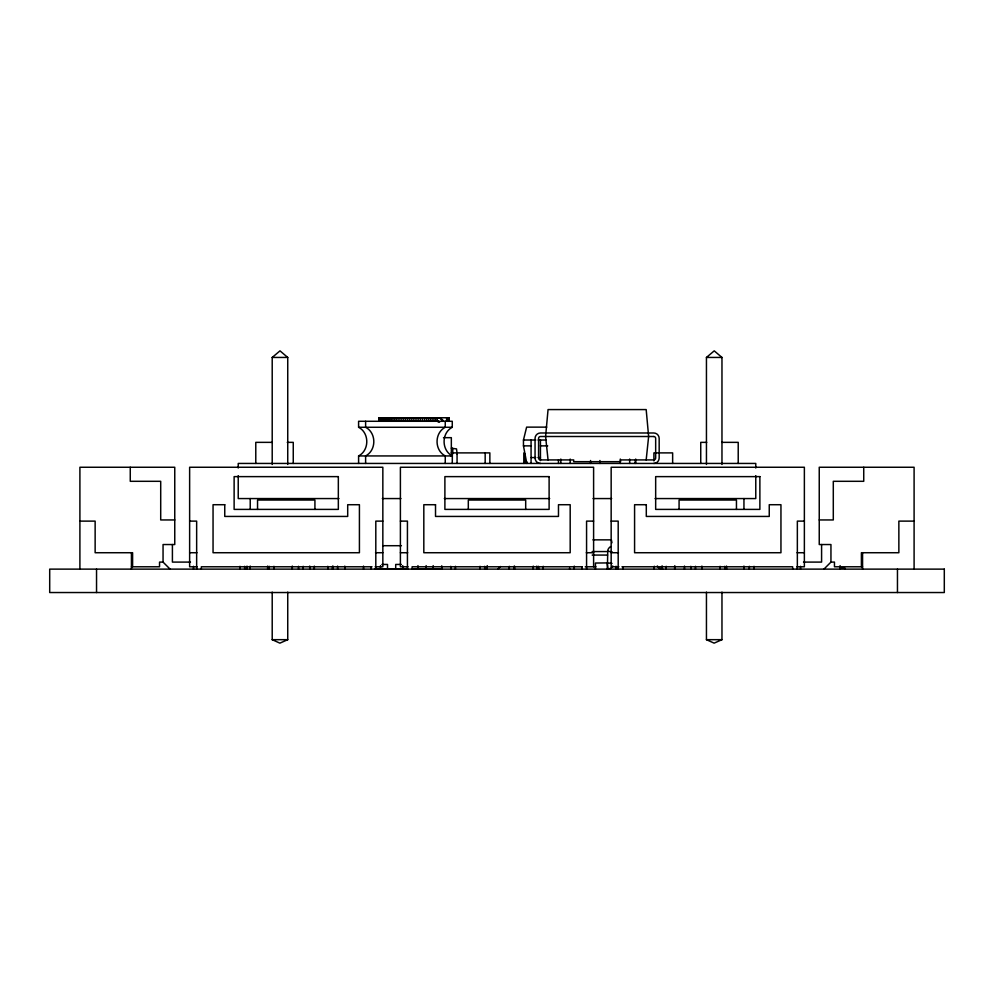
<?xml version="1.0" encoding="UTF-8"?>
<svg xmlns="http://www.w3.org/2000/svg" width="994" height="994" viewBox="0 0 994 994"><rect width="100%" height="100%" fill="white"/><g stroke="black" fill="none" stroke-linecap="round" stroke-linejoin="round"><path stroke-width="1.49" d="M452.494 453.947L452.506 448.219L452.506 454.072M612.031 563.387L607.508 562.915L607.756 550.39A6.324 6.324 0 0 1 610.701 546.551M646.175 459.924L648.635 436.503L646.175 409.578L548.054 409.578L545.594 436.503L548.054 459.924M662.016 569.015L662.414 566.021M653.903 569.127L654.3 566.232M634.88 463.44L635.713 459.042M526.808 463.44L523.465 445.871L523.465 440.019L526.621 427.134L546.762 427.134M607.508 562.915L595.443 563.039L595.443 569.127M497.783 569.127L500.417 566.493M823.927 569.127L830.947 562.095L830.947 544.538L819.242 544.538L819.242 467.255L914.095 467.255L914.095 569.127M272.207 464.447L272.207 357.442L279.997 350.857L287.738 357.442L287.738 464.447M706.448 464.447L706.448 357.442L714.226 350.857L721.967 357.442L721.967 464.447M358.598 455.935C369.507 450.282 369.507 432.924 358.598 427.271L358.598 421.282L452.27 421.282L452.27 427.271C441.361 432.924 441.361 450.282 452.27 455.935L358.598 455.935L358.598 463.44M287.738 592.126L287.738 639.676L279.886 643.143L272.207 639.676L272.207 592.126M721.967 592.126L721.967 639.676L714.114 643.143L706.448 639.676L706.448 592.126M272.207 357.442L287.738 357.442M706.448 357.442L721.967 357.442M448.99 417.766L378.739 417.766L378.789 421.282M358.598 427.271L452.27 427.271M443.498 437.671L451.338 437.671L451.338 456.408M523.465 440.019L535.754 440.019M538.102 440.019L546.265 440.019M272.269 442.355L255.781 442.355L255.781 463.44M287.266 442.355L293.255 442.355L293.255 463.44M706.734 442.355L700.745 442.355L700.745 463.44M721.731 442.355L738.219 442.355L738.219 463.44M523.465 445.871L531.069 445.871M540.438 445.871L547.719 445.871M451.338 448.219L456.507 448.903L457.19 454.072M531.069 457.575L535.754 457.575M538.102 457.575L540.438 457.575M527.329 462.26L524.981 462.26L524.981 454.072M338.942 498.566L238.225 498.566L238.225 475.654M382.33 498.566L400.93 498.566M444.318 498.566L549.682 498.566M593.07 498.566L611.67 498.566M655.058 498.566L755.775 498.566L755.775 475.654M174.758 519.949L160.705 519.949L160.705 481.307L130.264 481.307L130.264 467.255M819.242 519.949L833.295 519.949L833.295 481.307L863.736 481.307L863.736 467.255M79.905 521.117L95.138 521.117L95.138 552.726L132.6 552.726L132.6 566.779M189.63 521.117L196.65 521.117L196.65 569.127M382.839 521.117L375.807 521.117L375.807 569.127M400.396 521.117L407.428 521.117L407.428 569.127M593.604 521.117L586.572 521.117L586.572 569.127M611.161 521.117L618.193 521.117L618.193 569.127M804.37 521.117L797.35 521.117L797.35 569.127M914.095 521.117L898.862 521.117L898.862 552.726L861.4 552.726L861.4 566.779M592.921 539.854L611.372 539.854L611.956 542.774M382.802 545.706L401.414 545.706M592.175 551.558L607.558 551.558M189.63 552.726L196.949 552.726M375.521 552.726L382.839 552.726M400.396 552.726L407.714 552.726M586.286 552.726L593.604 552.726M611.161 552.726L618.479 552.726M797.051 552.726L804.37 552.726M592.175 555.074L607.558 555.074M170.073 569.127L163.053 562.095L159.537 562.095L159.537 566.779L131.432 566.779M190.475 562.095L172.409 562.095L172.409 544.538M803.525 562.095L821.591 562.095L821.591 544.538M830.947 562.095L834.463 562.095L834.463 566.779L862.568 566.779M381.895 564.443L387.511 564.443L387.511 569.127M401.34 564.443L395.711 564.443L395.711 569.127M197.359 566.779L189.63 566.779L189.63 467.255L382.839 467.255L382.839 566.779L375.111 566.779M372.017 566.779L201.335 566.779L201.335 569.127M408.124 566.779L400.396 566.779L400.396 467.255L593.604 467.255L593.604 566.779M582.173 566.779L412.112 566.779L412.112 569.127M585.242 566.779L596.002 566.779M618.889 566.779L611.161 566.779L611.161 467.255L804.37 467.255L804.37 566.779L796.641 566.779M621.983 566.779L792.665 566.779L792.665 569.127M841.259 567.947L844.776 567.947L844.776 569.127M375.049 568.891L407.615 568.891M412.262 568.891L441.734 568.891L441.734 565.797M272.207 639.676L287.738 639.676M706.448 639.676L721.967 639.676M439.621 422.052L437.273 421.282L437.273 417.766C441.125 417.107 446.53 424.537 440.777 418.636M607.645 551.235L612.13 551.832M662.812 569.127L661.172 568.903A6.324 6.324 0 0 1 657.332 565.959M438.304 421.431L437.273 421.282L439.037 421.692M437.273 417.766L439.659 418.163M451.338 452.692L452.394 453.575M441.845 419.356L443.498 421.282M616.044 566.232L616.442 569.127M608.092 569.015L607.297 563.039L607.297 569.127L608.937 568.903A6.324 6.324 0 0 0 612.776 565.959M897.458 569.127L897.458 592.536M862.568 552.726L862.568 569.127M840.092 565.611L840.092 569.127M800.505 566.307L800.505 569.127M755.775 468.012L755.775 463.44L238.225 463.44L238.225 468.012M754.024 566.307L754.024 569.127M749.339 566.307L749.339 569.127M743.947 498.566L743.947 509.301M743.947 566.058L743.947 569.127M736.455 509.4L736.455 500.032L679.076 500.032L679.076 509.4M726.527 566.058L726.527 569.127M724.75 566.307L724.75 569.127M720.066 566.307L720.066 569.127M701.888 566.058L701.888 569.127M695.477 566.307L695.477 569.127M690.793 566.307L690.793 569.127M684.468 566.058L684.468 569.127M674.988 566.108L674.988 569.127M674.665 566.083L674.665 569.127M672.64 463.44L672.64 452.891L653.903 452.891L653.903 460.893M666.204 566.307L666.204 569.127M661.519 566.307L661.519 569.127M635.762 459.924L635.762 463.44M629.662 459.042L629.662 463.44M622.878 566.779L622.878 569.127M620.306 459.042L620.306 463.44M599.929 460.508L599.929 463.44M590.56 460.508L590.56 463.44M581.888 566.779L581.888 569.127M574.284 566.108L574.284 569.127M570.183 459.042L570.183 463.44M569.599 567.947L569.599 569.127M560.815 459.042L560.815 463.44M558.479 459.924L558.479 463.44M543.258 566.307L543.258 569.127M540.438 440.019L540.438 460.595M538.574 566.307L538.574 569.127M536.81 566.108L536.81 569.127M533.281 566.108L533.281 569.127M531.069 440.019L531.069 463.44M525.689 509.4L525.689 500.032L468.311 500.032L468.311 509.4M523.813 452.891L523.813 463.44M514.544 566.108L514.544 569.127M513.973 566.307L513.973 569.127M509.301 566.307L509.301 569.127M489.856 463.44L489.856 452.891L452.382 452.891L452.27 463.44M487.246 565.611L487.246 569.127M485.171 452.891L485.171 463.44M484.699 566.307L484.699 569.127M480.027 566.307L480.027 569.127M457.066 452.891L457.066 463.44M455.426 566.307L455.426 569.127M450.742 566.307L450.742 569.127M448.928 417.766L448.99 421.282M448.729 417.766L448.729 421.282M448.393 417.766L448.393 421.282M447.934 417.766L447.934 421.282M447.35 417.766L447.35 421.282M446.641 417.766L446.641 421.282M445.25 421.282L445.25 427.271C434.328 432.924 434.328 450.282 445.25 455.935L445.25 463.44M435.633 417.766L435.633 421.282M433.918 417.766L433.918 421.282M433.185 565.611L433.185 569.127M432.129 417.766L432.129 421.282M430.278 417.766L430.278 421.282M428.364 417.766L428.364 421.282M426.389 417.766L426.389 421.282M426.153 565.611L426.153 569.127M424.376 417.766L424.376 421.282M422.313 417.766L422.313 421.282M420.226 417.766L420.226 421.282M418.126 417.766L418.126 421.282M417.965 565.611L417.965 569.127M416.001 417.766L416.001 421.282M413.864 417.766L413.864 421.282M411.827 417.766L411.827 421.282M409.789 417.766L409.789 421.282M407.764 417.766L407.764 421.282M405.763 417.766L405.763 421.282M403.788 417.766L403.788 421.282M402.744 565.611L402.744 569.127M401.849 417.766L401.849 421.282M399.948 417.766L399.948 421.282M398.097 417.766L398.097 421.282M396.295 417.766L396.295 421.282M394.556 417.766L394.556 421.282M392.891 417.766L392.891 421.282M391.288 417.766L391.288 421.282M389.76 417.766L389.76 421.282M388.306 417.766L388.306 421.282M386.952 417.766L386.952 421.282M385.684 417.766L385.684 421.282M384.516 417.766L384.516 421.282M383.435 417.766L383.435 421.282M382.466 417.766L382.466 421.282M381.609 417.766L381.609 421.282M380.851 417.766L380.851 421.282M380.491 565.611L380.491 569.127M380.205 417.766L380.205 421.282M379.683 417.766L379.683 421.282M379.273 417.766L379.273 421.282M378.975 417.766L378.975 421.282M371.122 566.779L371.122 569.127M365.618 421.282L365.618 427.271C376.54 432.924 376.54 450.282 365.618 455.935L365.618 463.44M363.518 566.108L363.518 569.127M344.781 566.108L344.781 569.127M337.587 566.108L337.587 569.127M333.065 566.108L333.065 569.127M332.481 566.307L332.481 569.127M327.796 566.307L327.796 569.127M314.924 509.4L314.924 500.032L257.545 500.032L257.545 509.4M314.328 566.108L314.328 569.127M309.718 566.058L309.718 569.127M303.207 566.307L303.207 569.127M298.523 566.307L298.523 569.127M292.298 566.058L292.298 569.127M273.934 566.307L273.934 569.127M269.25 566.307L269.25 569.127M267.659 566.058L267.659 569.127M250.227 498.566L250.227 509.301M250.227 566.058L250.227 569.127M247.009 566.108L247.009 569.127M244.661 566.307L244.661 569.127M239.976 566.307L239.976 569.127M193.495 566.307L193.495 569.127M163.053 562.095L163.053 544.538L174.758 544.538L174.758 467.255L79.905 467.255L79.905 569.127M131.432 552.726L131.432 569.127M96.542 569.127L96.542 592.536M653.741 463.44A5.43 5.43 0 0 0 659.171 458.01L659.171 438.416A5.43 5.43 0 0 0 653.741 432.986L540.487 432.986A5.43 5.43 0 0 0 535.058 438.416L535.058 458.01A5.43 5.43 0 0 0 540.487 463.44M653.741 436.503L540.487 436.503A1.913 1.913 0 0 0 538.574 438.416L538.574 458.01A1.913 1.913 0 0 0 540.487 459.924L573.7 459.924L573.7 461.676L620.529 461.676L620.529 459.924L653.741 459.924A1.913 1.913 0 0 0 655.667 458.01L655.667 438.416A1.913 1.913 0 0 0 653.741 436.503M338.333 476.623L234.124 476.623L234.124 509.4L338.333 509.4L338.333 476.623M549.11 476.623L444.89 476.623L444.89 509.4L549.11 509.4L549.11 476.623M759.876 476.623L655.667 476.623L655.667 509.4L759.876 509.4L759.876 476.623M224.756 504.716L213.051 504.716L213.051 552.726L359.418 552.726L359.418 504.716L347.701 504.716L347.701 516.433L224.756 516.433L224.756 504.716M435.521 504.716L423.817 504.716L423.817 552.726L570.183 552.726L570.183 504.716L558.479 504.716L558.479 516.433L435.521 516.433L435.521 504.716M646.299 504.716L634.582 504.716L634.582 552.726L780.949 552.726L780.949 504.716L769.244 504.716L769.244 516.433L646.299 516.433L646.299 504.716M944.3 569.127L49.7 569.127L49.7 592.536L944.3 592.536L944.3 569.127"/></g></svg>
